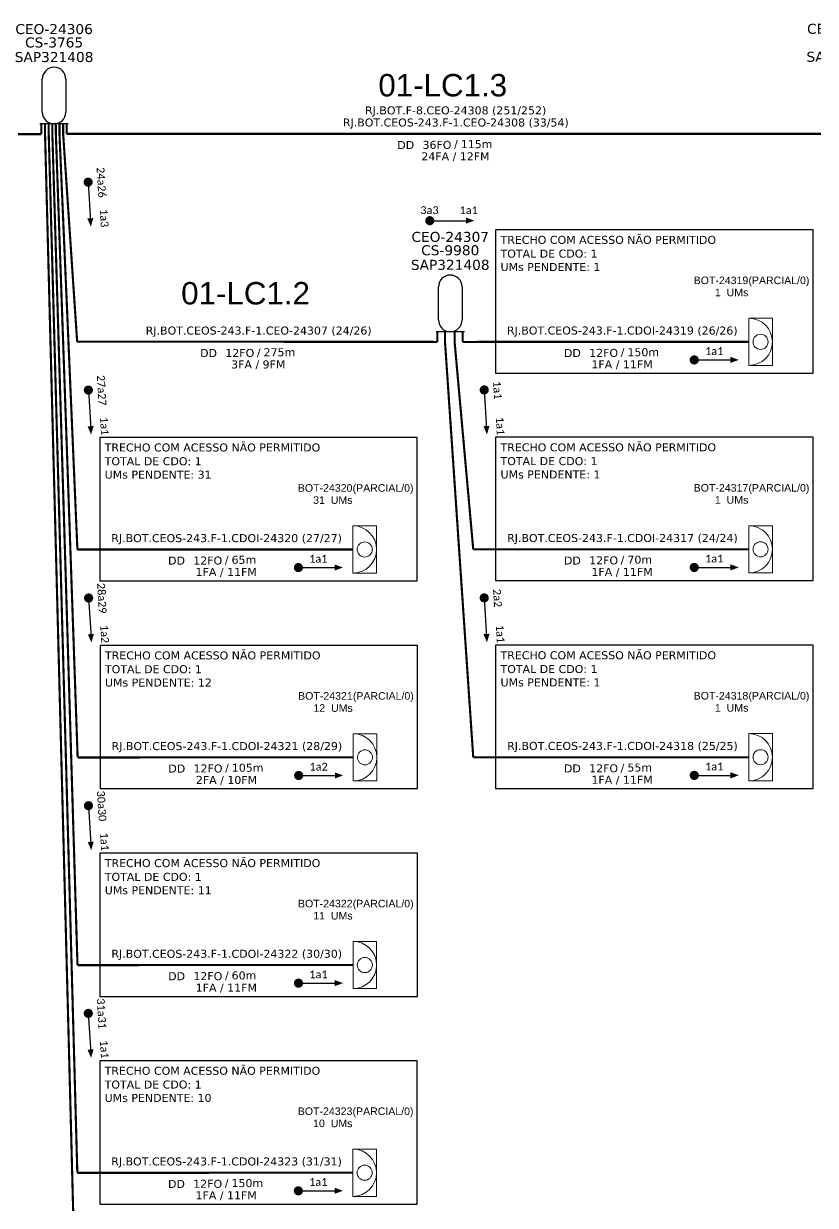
# Model space of a CAD drawing. Header units: millimetres. Extents: x 11891 to 13705, y -3602 to -1984.
# Drawn here: x 12841 to 13187, y -3057 to -2541 of the extents above; entities that cross this region are included whole.
import ezdxf
from ezdxf.enums import TextEntityAlignment as Align

# ---------------------------------------------------------------- set-up
doc = ezdxf.new("R2010")
doc.units = ezdxf.units.MM
doc.header["$MEASUREMENT"] = 0
doc.linetypes.add('ARILSUPP', pattern=[2.98, 1.42, -0.71, 0.14, -0.71])
for name, color, linetype, lineweight in [("20.0-LEGENDA DOS CDO'S", 1, 'Continuous', 0), ('20.1-CDO_INTERIOR', 1, 'Continuous', 0), ('40.1-ETIQUETAS', 1, 'Continuous', 20)]:
    doc.layers.add(name, color=color, linetype=linetype, lineweight=lineweight)
for name, color, linetype in [('20.4-CEOS', 1, 'Continuous'), ('CAP a instalar', 1, 'Continuous'), ('LC1', 3, 'Continuous'), ('SETA', 7, 'Continuous')]:
    doc.layers.add(name, color=color, linetype=linetype)
doc.styles.add('ARIAL', font='arial.ttf')
doc.styles.add('siredit', font='verdana.ttf')

# ---------------------------------------------------------------- blocks, each defined once
blk = doc.blocks.new('CDOI_INT')
at = {"layer": '20.1-CDO_INTERIOR', "color": 0, "lineweight": 18}
blk.add_lwpolyline([(4.25, -4.25), (4.25, 4.25), (0, 4.25), (0, -4.25)], close=True, dxfattribs=at)
blk.add_circle((2.12, 0), 1.36, dxfattribs=at)
blk.add_arc((0, 0), 4.25, 270, 90, dxfattribs=at)
at = {"layer": "20.0-LEGENDA DOS CDO'S", "color": 0, "style": 'ARIAL'}
for tag, p in [('CDO_N', (-0.08, 10.38)), ('SPLITER_1', (21.18, 10.38)), ('SURVEY', (-0.08, 8.2)), ('SPLITER_2', (21.19, 8.68)), ('SAP', (-0.08, 6.23)), ('1:XX', (5.94, -2.22)), ('UMS', (5.94, -4.24))]:
    blk.add_attdef(tag, p, '', height=1.36, dxfattribs=at)
blk.add_attdef('FIBRAS_UTILIZADAS', text='', height=1.36, dxfattribs=at).set_placement((15.34, 10.38), align=Align.CENTER)
blk = doc.blocks.new('ETIQUETA_RS5F')
at = {"layer": '40.1-ETIQUETAS', "color": 0, "style": 'siredit'}
blk.add_text('/', height=1.5, dxfattribs=at).set_placement((1.55, -1.95), align=Align.MIDDLE_RIGHT)
for tag, p in [('ETIQUETA_R_PRIMARIA', (1.18, 4.1)), ('ETIQUETA_R_SECUNDARIA', (1.18, 2.1)), ('F_ATIVAS/F_MORTAS', (1.11, -4.24))]:
    blk.add_attdef(tag, text='', height=1.5, dxfattribs=at).set_placement(p, align=Align.MIDDLE_CENTER)
for tag, p in [('TIPO_CABO', (-6.62, -2.12)), ('CAP_CABO', (0.37, -2.09))]:
    blk.add_attdef(tag, text='', height=1.5, dxfattribs=at).set_placement(p, align=Align.MIDDLE_RIGHT)
blk.add_attdef('METROS', text='', height=1.5, dxfattribs=at).set_placement((2.11, -1.95), align=Align.MIDDLE_LEFT)
for tag, p in [('FUSÃO_1', (0.82, -8.39)), ('FUSÃO_2', (0.82, -10.6)), ('FUSÃO_3', (0.82, -12.93)), ('FUSÃO_4', (0.82, -15.14)), ('FUSÃO_5', (0.82, -17.16))]:
    blk.add_attdef(tag, text='', height=1.5, dxfattribs=at).set_placement(p, align=Align.CENTER)

msp = doc.modelspace()

# ---------------------------------------------------------------- linework, layer by layer
at = {"const_width": 2, "elevation": 2}
for points in [[(12869.17, -2608.89, 1), (12869.29, -2610.88, 1)], [(13017.63, -2626.73, 1), (13019.63, -2626.73, 1)], [(13133.25, -2687.64, 1), (13135.25, -2687.64, 1)], [(12869.28, -2699.83, 1), (12869.41, -2701.83, 1)], [(13042.36, -2699.77, 1), (13042.48, -2701.77, 1)], [(12960.18, -2778.45, 1), (12962.18, -2778.45, 1)], [(13133.25, -2778.4, 1), (13135.25, -2778.4, 1)], [(12869.4, -2790.78, 1), (12869.52, -2792.78, 1)], [(13042.36, -2790.72, 1), (13042.48, -2792.72, 1)], [(12960.3, -2869.4, 1), (12962.3, -2869.4, 1)], [(13133.25, -2869.34, 1), (13135.25, -2869.34, 1)], [(12869.33, -2881.62, 1), (12869.45, -2883.61, 1)], [(12960.23, -2960.24, 1), (12962.23, -2960.24, 1)], [(12869.26, -2972.45, 1), (12869.38, -2974.45, 1)], [(12960.16, -3051.08, 1), (12962.16, -3051.08, 1)]]:
    msp.add_lwpolyline(points, format="xyb", close=True, dxfattribs=at)
at = {"color": 3, "elevation": 2}
for points in [[(13047.39, -2630.74), (13047.39, -2693.4), (13186.23, -2693.4), (13186.23, -2630.74), (13047.39, -2630.74)], [(12874.32, -2721.55), (12874.32, -2784.21), (13013.16, -2784.21), (13013.16, -2721.55), (12874.32, -2721.55)], [(13047.39, -2721.49), (13047.39, -2784.15), (13186.23, -2784.15), (13186.23, -2721.49), (13047.39, -2721.49)], [(12874.44, -2812.49), (12874.44, -2875.16), (13013.27, -2875.16), (13013.27, -2812.49), (12874.44, -2812.49)], [(13047.39, -2812.44), (13047.39, -2875.1), (13186.23, -2875.1), (13186.23, -2812.44), (13047.39, -2812.44)], [(12874.37, -2903.33), (12874.37, -2966), (13013.2, -2966), (13013.2, -2903.33), (12874.37, -2903.33)], [(12874.3, -2994.17), (12874.3, -3056.83), (13013.14, -3056.83), (13013.14, -2994.17), (12874.3, -2994.17)]]:
    msp.add_lwpolyline(points, dxfattribs=at)
at = {"layer": '20.4-CEOS'}
for p, q in [((12849.22, -2579.24, 2), (12849.22, -2564.78, 2)), ((12859.52, -2564.78, 2), (12859.52, -2579.24, 2)), ((12860.58, -2584.39, 2), (12848.16, -2584.39, 2)), ((13022.4, -2670.13, 2), (13022.4, -2655.67, 2)), ((13032.71, -2655.67, 2), (13032.71, -2670.13, 2)), ((13033.77, -2675.28, 2), (13021.34, -2675.28, 2))]:
    msp.add_line(p, q, dxfattribs=at)
for centre, start, end in [((12854.37, -2564.78, 2), 0, 180), ((12854.37, -2579.24, 2), 180, 0), ((13027.56, -2655.67, 2), 0, 180), ((13027.56, -2670.13, 2), 180, 0)]:
    msp.add_arc(centre, 5.15, start, end, dxfattribs=at)
at = {"layer": 'CAP a instalar', "ltscale": 7, "const_width": 0.933, "elevation": 2}
for points in [[(12848.77, -2588.86), (12848.77, -2584.39)], [(12858.33, -2588.86), (12858.33, -2584.39)], [(12859.82, -2588.86), (12859.82, -2584.39)], [(12686.75, -2588.92), (12848.77, -2588.86)], [(12864.44, -2679.61), (12858.33, -2588.86)], [(12859.82, -2588.74), (13194.91, -2588.74)], [(13021.96, -2679.75), (13021.96, -2675.28)], [(12864.44, -2679.61), (13021.96, -2679.75)]]:
    msp.add_lwpolyline(points, dxfattribs=at)
at = {"layer": 'CAP a instalar', "color": 8, "ltscale": 7, "const_width": 0.933, "elevation": 2}
for points in [[(12850.41, -2588.86), (12850.41, -2584.39)], [(12852.02, -2588.86), (12852.02, -2584.39)], [(12853.6, -2588.86), (12853.6, -2584.39)], [(12855.14, -2588.86), (12855.14, -2584.39)], [(12856.72, -2588.86), (12856.72, -2584.39)], [(12864.64, -3134.13), (12850.41, -2588.86)], [(12864.52, -3043.18), (12852.02, -2588.86)], [(12864.59, -2952.34), (12853.6, -2588.86)], [(12864.66, -2861.51), (12855.14, -2588.86)], [(12864.55, -2770.56), (12856.72, -2588.86)], [(13025.27, -2679.75), (13025.27, -2675.28)], [(13029.47, -2679.75), (13029.47, -2675.28)], [(13033.01, -2679.75), (13033.01, -2675.28)], [(13037.62, -2861.45), (13025.27, -2679.75)], [(13037.62, -2770.5), (13029.47, -2679.75)], [(13033.01, -2679.75), (13158.07, -2679.72)], [(12864.55, -2770.56), (12985, -2770.53)], [(13037.62, -2770.5), (13158.07, -2770.47)], [(12864.66, -2861.51), (12985.12, -2861.47)], [(13037.62, -2861.45), (13158.07, -2861.42)], [(12864.59, -2952.34), (12985.05, -2952.31)], [(12864.52, -3043.18), (12984.98, -3043.15)]]:
    msp.add_lwpolyline(points, dxfattribs=at)
at = {"layer": 'SETA', "elevation": 2}
for points in [[(12869.23, -2609.88), (12870.27, -2627.05)], [(13018.63, -2626.73), (13035.82, -2626.73)], [(13018.63, -2626.73), (13035.82, -2626.73)], [(13134.25, -2687.64), (13151.44, -2687.64)], [(12869.35, -2700.83), (12870.38, -2717.99)], [(13042.42, -2700.77), (13043.45, -2717.93)], [(12961.18, -2778.45), (12978.37, -2778.45)], [(13134.25, -2778.4), (13151.44, -2778.4)], [(12869.46, -2791.78), (12870.5, -2808.94)], [(13042.42, -2791.72), (13043.45, -2808.88)], [(12961.3, -2869.4), (12978.49, -2869.4)], [(13134.25, -2869.34), (13151.44, -2869.34)], [(12869.39, -2882.62), (12870.43, -2899.78)], [(12961.23, -2960.24), (12978.42, -2960.24)], [(12869.32, -2973.45), (12870.36, -2990.61)], [(12961.16, -3051.08), (12978.35, -3051.08)]]:
    msp.add_lwpolyline(points, dxfattribs=at)
at = {"layer": 'SETA'}
for points in [[(12871.54, -2625.59, 2), (12870.43, -2629.32, 2), (12868.88, -2625.75, 2)], [(13034.44, -2625.37, 2), (13038.11, -2626.71, 2), (13034.44, -2628.04, 2)], [(13034.44, -2625.37, 2), (13038.11, -2626.71, 2), (13034.44, -2628.04, 2)], [(13150.06, -2686.28, 2), (13153.73, -2687.62, 2), (13150.06, -2688.95, 2)], [(12871.66, -2716.53, 2), (12870.55, -2720.27, 2), (12869, -2716.7, 2)], [(13044.73, -2716.48, 2), (13043.62, -2720.21, 2), (13042.07, -2716.64, 2)], [(12976.99, -2777.09, 2), (12980.66, -2778.43, 2), (12976.99, -2779.76, 2)], [(13150.06, -2777.04, 2), (13153.73, -2778.37, 2), (13150.06, -2779.7, 2)], [(12871.77, -2807.48, 2), (12870.66, -2811.22, 2), (12869.11, -2807.64, 2)], [(13044.73, -2807.42, 2), (13043.62, -2811.16, 2), (13042.07, -2807.58, 2)], [(12977.11, -2868.04, 2), (12980.77, -2869.38, 2), (12977.11, -2870.71, 2)], [(13150.06, -2867.98, 2), (13153.73, -2869.32, 2), (13150.06, -2870.65, 2)], [(12871.7, -2898.32, 2), (12870.59, -2902.06, 2), (12869.04, -2898.48, 2)], [(12977.04, -2958.88, 2), (12980.71, -2960.21, 2), (12977.04, -2961.55, 2)], [(12871.63, -2989.16, 2), (12870.53, -2992.89, 2), (12868.97, -2989.32, 2)], [(12976.97, -3049.72, 2), (12980.64, -3051.05, 2), (12976.97, -3052.38, 2)]]:
    msp.add_solid(points, dxfattribs=at)

# ---------------------------------------------------------------- block references
at = {"layer": '20.1-CDO_INTERIOR', "color": 8, "ltscale": 11}
ref = msp.add_blockref('CDOI_INT', (13158.09, -2679.72, 2), dxfattribs=dict(at, xscale=2.430832509970058, yscale=2.430832509970058, zscale=2.430832509970058))
ref.add_attrib('CDO_N', 'BOT-24319', dxfattribs={"layer": "20.0-LEGENDA DOS CDO'S", "color": 8, "height": 3.307, "style": 'ARIAL'}).set_placement((13157.88, -2654.48, 2), align=Align.RIGHT)
ref.add_attrib('FIBRAS_UTILIZADAS', '    (PARCIAL/0)', dxfattribs={"layer": "20.0-LEGENDA DOS CDO'S", "color": 8, "height": 3.3, "style": 'ARIAL'}).set_placement((13168.7, -2654.48, 2), align=Align.CENTER)
ref.add_attrib('SURVEY', '1  UMs', dxfattribs={"layer": "20.0-LEGENDA DOS CDO'S", "color": 8, "height": 3.307, "style": 'ARIAL'}).set_placement((13157.9, -2659.78, 2), align=Align.RIGHT)
ref = msp.add_blockref('CDOI_INT', (12985.02, -2770.53, 2), dxfattribs=dict(at, xscale=2.430832509970058, yscale=2.430832509970058, zscale=2.430832509970058))
ref.add_attrib('CDO_N', 'BOT-24320', dxfattribs={"layer": "20.0-LEGENDA DOS CDO'S", "color": 8, "height": 3.307, "style": 'ARIAL'}).set_placement((12984.81, -2745.29, 2), align=Align.RIGHT)
ref.add_attrib('FIBRAS_UTILIZADAS', '    (PARCIAL/0)', dxfattribs={"layer": "20.0-LEGENDA DOS CDO'S", "color": 8, "height": 3.3, "style": 'ARIAL'}).set_placement((12995.63, -2745.29, 2), align=Align.CENTER)
ref.add_attrib('SURVEY', '31  UMs', dxfattribs={"layer": "20.0-LEGENDA DOS CDO'S", "color": 8, "height": 3.307, "style": 'ARIAL'}).set_placement((12984.83, -2750.59, 2), align=Align.RIGHT)
ref = msp.add_blockref('CDOI_INT', (13158.09, -2770.47, 2), dxfattribs=dict(at, xscale=2.430832509970058, yscale=2.430832509970058, zscale=2.430832509970058))
ref.add_attrib('CDO_N', 'BOT-24317', dxfattribs={"layer": "20.0-LEGENDA DOS CDO'S", "color": 8, "height": 3.307, "style": 'ARIAL'}).set_placement((13157.88, -2745.23, 2), align=Align.RIGHT)
ref.add_attrib('FIBRAS_UTILIZADAS', '    (PARCIAL/0)', dxfattribs={"layer": "20.0-LEGENDA DOS CDO'S", "color": 8, "height": 3.3, "style": 'ARIAL'}).set_placement((13168.7, -2745.23, 2), align=Align.CENTER)
ref.add_attrib('SURVEY', '1  UMs', dxfattribs={"layer": "20.0-LEGENDA DOS CDO'S", "color": 8, "height": 3.307, "style": 'ARIAL'}).set_placement((13157.9, -2750.53, 2), align=Align.RIGHT)
ref = msp.add_blockref('CDOI_INT', (12985.13, -2861.47, 2), dxfattribs=dict(at, xscale=2.430832509970058, yscale=2.430832509970058, zscale=2.430832509970058))
ref.add_attrib('CDO_N', 'BOT-24321', dxfattribs={"layer": "20.0-LEGENDA DOS CDO'S", "color": 8, "height": 3.307, "style": 'ARIAL'}).set_placement((12984.93, -2836.24, 2), align=Align.RIGHT)
ref.add_attrib('FIBRAS_UTILIZADAS', '    (PARCIAL/0)', dxfattribs={"layer": "20.0-LEGENDA DOS CDO'S", "color": 8, "height": 3.3, "style": 'ARIAL'}).set_placement((12995.75, -2836.24, 2), align=Align.CENTER)
ref.add_attrib('SURVEY', '12  UMs', dxfattribs={"layer": "20.0-LEGENDA DOS CDO'S", "color": 8, "height": 3.307, "style": 'ARIAL'}).set_placement((12984.94, -2841.54, 2), align=Align.RIGHT)
ref = msp.add_blockref('CDOI_INT', (13158.09, -2861.42, 2), dxfattribs=dict(at, xscale=2.430832509970058, yscale=2.430832509970058, zscale=2.430832509970058))
ref.add_attrib('CDO_N', 'BOT-24318', dxfattribs={"layer": "20.0-LEGENDA DOS CDO'S", "color": 8, "height": 3.307, "style": 'ARIAL'}).set_placement((13157.88, -2836.18, 2), align=Align.RIGHT)
ref.add_attrib('FIBRAS_UTILIZADAS', '    (PARCIAL/0)', dxfattribs={"layer": "20.0-LEGENDA DOS CDO'S", "color": 8, "height": 3.3, "style": 'ARIAL'}).set_placement((13168.7, -2836.18, 2), align=Align.CENTER)
ref.add_attrib('SURVEY', '1  UMs', dxfattribs={"layer": "20.0-LEGENDA DOS CDO'S", "color": 8, "height": 3.307, "style": 'ARIAL'}).set_placement((13157.9, -2841.48, 2), align=Align.RIGHT)
ref = msp.add_blockref('CDOI_INT', (12985.06, -2952.31, 2), dxfattribs=dict(at, xscale=2.430832509970058, yscale=2.430832509970058, zscale=2.430832509970058))
ref.add_attrib('CDO_N', 'BOT-24322', dxfattribs={"layer": "20.0-LEGENDA DOS CDO'S", "color": 8, "height": 3.307, "style": 'ARIAL'}).set_placement((12984.86, -2927.08, 2), align=Align.RIGHT)
ref.add_attrib('FIBRAS_UTILIZADAS', '    (PARCIAL/0)', dxfattribs={"layer": "20.0-LEGENDA DOS CDO'S", "color": 8, "height": 3.3, "style": 'ARIAL'}).set_placement((12995.68, -2927.08, 2), align=Align.CENTER)
ref.add_attrib('SURVEY', '11  UMs', dxfattribs={"layer": "20.0-LEGENDA DOS CDO'S", "color": 8, "height": 3.307, "style": 'ARIAL'}).set_placement((12984.87, -2932.38, 2), align=Align.RIGHT)
ref = msp.add_blockref('CDOI_INT', (12984.99, -3043.15, 2), dxfattribs=dict(at, xscale=2.430832509970058, yscale=2.430832509970058, zscale=2.430832509970058))
ref.add_attrib('CDO_N', 'BOT-24323', dxfattribs={"layer": "20.0-LEGENDA DOS CDO'S", "color": 8, "height": 3.307, "style": 'ARIAL'}).set_placement((12984.79, -3017.91, 2), align=Align.RIGHT)
ref.add_attrib('FIBRAS_UTILIZADAS', '    (PARCIAL/0)', dxfattribs={"layer": "20.0-LEGENDA DOS CDO'S", "color": 8, "height": 3.3, "style": 'ARIAL'}).set_placement((12995.61, -3017.91, 2), align=Align.CENTER)
ref.add_attrib('SURVEY', '10  UMs', dxfattribs={"layer": "20.0-LEGENDA DOS CDO'S", "color": 8, "height": 3.307, "style": 'ARIAL'}).set_placement((12984.8, -3023.21, 2), align=Align.RIGHT)
at = {"layer": '40.1-ETIQUETAS'}
ref = msp.add_blockref('ETIQUETA_RS5F', (13027.23, -2588.69, 2), dxfattribs=dict(at, xscale=2.33279996999954, yscale=2.33279996999954, zscale=2.33279996999954))
ref.add_attrib('ETIQUETA_R_PRIMARIA', 'RJ.BOT.F-8.CEO-24308 (251/252)', dxfattribs={"color": 0, "height": 3.4992, "style": 'siredit'}).set_placement((13029.91, -2578.48, 2), align=Align.MIDDLE_CENTER)
ref.add_attrib('ETIQUETA_R_SECUNDARIA', 'RJ.BOT.CEOS-243.F-1.CEO-24308 (33/54)', dxfattribs={"color": 0, "height": 3.4992, "style": 'siredit'}).set_placement((13029.99, -2583.78, 2), align=Align.MIDDLE_CENTER)
ref.add_attrib('TIPO_CABO', 'DD', dxfattribs={"color": 0, "height": 3.499, "style": 'siredit'}).set_placement((13011.8, -2593.63, 2), align=Align.MIDDLE_RIGHT)
ref.add_attrib('CAP_CABO', '36FO', dxfattribs={"color": 0, "height": 3.499, "style": 'siredit'}).set_placement((13028.09, -2593.57, 2), align=Align.MIDDLE_RIGHT)
ref.add_attrib('METROS', '115m', dxfattribs={"color": 0, "height": 3.499, "style": 'siredit'}).set_placement((13032.16, -2593.25, 2), align=Align.MIDDLE_LEFT)
ref.add_attrib('F_ATIVAS/F_MORTAS', '24FA / 12FM', dxfattribs={"color": 0, "height": 3.4992, "style": 'siredit'}).set_placement((13029.83, -2598.59, 2), align=Align.MIDDLE_CENTER)
ref = msp.add_blockref('ETIQUETA_RS5F', (12941.04, -2679.7, 2), dxfattribs=dict(at, xscale=2.33279996999954, yscale=2.33279996999954, zscale=2.33279996999954))
ref.add_attrib('ETIQUETA_R_SECUNDARIA', 'RJ.BOT.CEOS-243.F-1.CEO-24307 (24/26)', dxfattribs={"color": 0, "height": 3.4992, "style": 'siredit'}).set_placement((12943.8, -2674.79, 2), align=Align.MIDDLE_CENTER)
ref.add_attrib('TIPO_CABO', 'DD', dxfattribs={"color": 0, "height": 3.499, "style": 'siredit'}).set_placement((12925.6, -2684.63, 2), align=Align.MIDDLE_RIGHT)
ref.add_attrib('CAP_CABO', '12FO', dxfattribs={"color": 0, "height": 3.499, "style": 'siredit'}).set_placement((12941.89, -2684.58, 2), align=Align.MIDDLE_RIGHT)
ref.add_attrib('METROS', '275m', dxfattribs={"color": 0, "height": 3.499, "style": 'siredit'}).set_placement((12945.96, -2684.26, 2), align=Align.MIDDLE_LEFT)
ref.add_attrib('F_ATIVAS/F_MORTAS', '3FA / 9FM', dxfattribs={"color": 0, "height": 3.499, "style": 'siredit'}).set_placement((12943.63, -2689.6, 2), align=Align.MIDDLE_CENTER)
at = {"layer": '40.1-ETIQUETAS', "color": 8}
ref = msp.add_blockref('ETIQUETA_RS5F', (13100.09, -2679.68, 2), dxfattribs=dict(at, xscale=2.33279996999954, yscale=2.33279996999954, zscale=2.33279996999954))
ref.add_attrib('ETIQUETA_R_PRIMARIA', 'RJ.BOT.CEOS-243.F-1.CDOI-24319 (26/26)', dxfattribs={"color": 0, "height": 3.4992, "style": 'siredit'}).set_placement((13102.77, -2674.77, 2), align=Align.MIDDLE_CENTER)
ref.add_attrib('TIPO_CABO', 'DD', dxfattribs={"color": 0, "height": 3.499, "style": 'siredit'}).set_placement((13084.66, -2684.62, 2), align=Align.MIDDLE_RIGHT)
ref.add_attrib('CAP_CABO', '12FO', dxfattribs={"color": 0, "height": 3.499, "style": 'siredit'}).set_placement((13100.94, -2684.56, 2), align=Align.MIDDLE_RIGHT)
ref.add_attrib('METROS', '150m', dxfattribs={"color": 0, "height": 3.499, "style": 'siredit'}).set_placement((13105.02, -2684.24, 2), align=Align.MIDDLE_LEFT)
ref.add_attrib('F_ATIVAS/F_MORTAS', '1FA / 11FM', dxfattribs={"color": 0, "height": 3.499, "style": 'siredit'}).set_placement((13102.68, -2689.58, 2), align=Align.MIDDLE_CENTER)
ref = msp.add_blockref('ETIQUETA_RS5F', (12927.02, -2770.49, 2), dxfattribs=dict(at, xscale=2.33279996999954, yscale=2.33279996999954, zscale=2.33279996999954))
ref.add_attrib('ETIQUETA_R_SECUNDARIA', 'RJ.BOT.CEOS-243.F-1.CDOI-24320 (27/27)', dxfattribs={"color": 0, "height": 3.4992, "style": 'siredit'}).set_placement((12929.78, -2765.58, 2), align=Align.MIDDLE_CENTER)
ref.add_attrib('TIPO_CABO', 'DD', dxfattribs={"color": 0, "height": 3.499, "style": 'siredit'}).set_placement((12911.59, -2775.42, 2), align=Align.MIDDLE_RIGHT)
ref.add_attrib('CAP_CABO', '12FO', dxfattribs={"color": 0, "height": 3.499, "style": 'siredit'}).set_placement((12927.87, -2775.37, 2), align=Align.MIDDLE_RIGHT)
ref.add_attrib('METROS', '65m', dxfattribs={"color": 0, "height": 3.499, "style": 'siredit'}).set_placement((12931.95, -2775.05, 2), align=Align.MIDDLE_LEFT)
ref.add_attrib('F_ATIVAS/F_MORTAS', '1FA / 11FM', dxfattribs={"color": 0, "height": 3.499, "style": 'siredit'}).set_placement((12929.61, -2780.39, 2), align=Align.MIDDLE_CENTER)
ref = msp.add_blockref('ETIQUETA_RS5F', (13100.09, -2770.43, 2), dxfattribs=dict(at, xscale=2.33279996999954, yscale=2.33279996999954, zscale=2.33279996999954))
ref.add_attrib('ETIQUETA_R_SECUNDARIA', 'RJ.BOT.CEOS-243.F-1.CDOI-24317 (24/24)', dxfattribs={"color": 0, "height": 3.4992, "style": 'siredit'}).set_placement((13102.85, -2765.52, 2), align=Align.MIDDLE_CENTER)
ref.add_attrib('TIPO_CABO', 'DD', dxfattribs={"color": 0, "height": 3.499, "style": 'siredit'}).set_placement((13084.66, -2775.37, 2), align=Align.MIDDLE_RIGHT)
ref.add_attrib('CAP_CABO', '12FO', dxfattribs={"color": 0, "height": 3.499, "style": 'siredit'}).set_placement((13100.94, -2775.31, 2), align=Align.MIDDLE_RIGHT)
ref.add_attrib('METROS', '70m', dxfattribs={"color": 0, "height": 3.499, "style": 'siredit'}).set_placement((13105.02, -2774.99, 2), align=Align.MIDDLE_LEFT)
ref.add_attrib('F_ATIVAS/F_MORTAS', '1FA / 11FM', dxfattribs={"color": 0, "height": 3.499, "style": 'siredit'}).set_placement((13102.68, -2780.33, 2), align=Align.MIDDLE_CENTER)
ref = msp.add_blockref('ETIQUETA_RS5F', (12927.14, -2861.44, 2), dxfattribs=dict(at, xscale=2.33279996999954, yscale=2.33279996999954, zscale=2.33279996999954))
ref.add_attrib('ETIQUETA_R_SECUNDARIA', 'RJ.BOT.CEOS-243.F-1.CDOI-24321 (28/29)', dxfattribs={"color": 0, "height": 3.4992, "style": 'siredit'}).set_placement((12929.9, -2856.53, 2), align=Align.MIDDLE_CENTER)
ref.add_attrib('TIPO_CABO', 'DD', dxfattribs={"color": 0, "height": 3.499, "style": 'siredit'}).set_placement((12911.7, -2866.37, 2), align=Align.MIDDLE_RIGHT)
ref.add_attrib('CAP_CABO', '12FO', dxfattribs={"color": 0, "height": 3.499, "style": 'siredit'}).set_placement((12927.99, -2866.32, 2), align=Align.MIDDLE_RIGHT)
ref.add_attrib('METROS', '105m', dxfattribs={"color": 0, "height": 3.499, "style": 'siredit'}).set_placement((12932.06, -2866, 2), align=Align.MIDDLE_LEFT)
ref.add_attrib('F_ATIVAS/F_MORTAS', '2FA / 10FM', dxfattribs={"color": 0, "height": 3.499, "style": 'siredit'}).set_placement((12929.73, -2871.34, 2), align=Align.MIDDLE_CENTER)
ref = msp.add_blockref('ETIQUETA_RS5F', (13100.09, -2861.38, 2), dxfattribs=dict(at, xscale=2.33279996999954, yscale=2.33279996999954, zscale=2.33279996999954))
ref.add_attrib('ETIQUETA_R_SECUNDARIA', 'RJ.BOT.CEOS-243.F-1.CDOI-24318 (25/25)', dxfattribs={"color": 0, "height": 3.4992, "style": 'siredit'}).set_placement((13102.85, -2856.47, 2), align=Align.MIDDLE_CENTER)
ref.add_attrib('TIPO_CABO', 'DD', dxfattribs={"color": 0, "height": 3.499, "style": 'siredit'}).set_placement((13084.66, -2866.31, 2), align=Align.MIDDLE_RIGHT)
ref.add_attrib('CAP_CABO', '12FO', dxfattribs={"color": 0, "height": 3.499, "style": 'siredit'}).set_placement((13100.94, -2866.26, 2), align=Align.MIDDLE_RIGHT)
ref.add_attrib('METROS', '55m', dxfattribs={"color": 0, "height": 3.499, "style": 'siredit'}).set_placement((13105.02, -2865.94, 2), align=Align.MIDDLE_LEFT)
ref.add_attrib('F_ATIVAS/F_MORTAS', '1FA / 11FM', dxfattribs={"color": 0, "height": 3.499, "style": 'siredit'}).set_placement((13102.68, -2871.28, 2), align=Align.MIDDLE_CENTER)
ref = msp.add_blockref('ETIQUETA_RS5F', (12927.07, -2952.28, 2), dxfattribs=dict(at, xscale=2.33279996999954, yscale=2.33279996999954, zscale=2.33279996999954))
ref.add_attrib('ETIQUETA_R_SECUNDARIA', 'RJ.BOT.CEOS-243.F-1.CDOI-24322 (30/30)', dxfattribs={"color": 0, "height": 3.4992, "style": 'siredit'}).set_placement((12929.83, -2947.37, 2), align=Align.MIDDLE_CENTER)
ref.add_attrib('TIPO_CABO', 'DD', dxfattribs={"color": 0, "height": 3.499, "style": 'siredit'}).set_placement((12911.63, -2957.21, 2), align=Align.MIDDLE_RIGHT)
ref.add_attrib('CAP_CABO', '12FO', dxfattribs={"color": 0, "height": 3.499, "style": 'siredit'}).set_placement((12927.92, -2957.16, 2), align=Align.MIDDLE_RIGHT)
ref.add_attrib('METROS', '60m', dxfattribs={"color": 0, "height": 3.499, "style": 'siredit'}).set_placement((12931.99, -2956.83, 2), align=Align.MIDDLE_LEFT)
ref.add_attrib('F_ATIVAS/F_MORTAS', '1FA / 11FM', dxfattribs={"color": 0, "height": 3.499, "style": 'siredit'}).set_placement((12929.66, -2962.18, 2), align=Align.MIDDLE_CENTER)
ref = msp.add_blockref('ETIQUETA_RS5F', (12927, -3043.11, 2), dxfattribs=dict(at, xscale=2.33279996999954, yscale=2.33279996999954, zscale=2.33279996999954))
ref.add_attrib('ETIQUETA_R_SECUNDARIA', 'RJ.BOT.CEOS-243.F-1.CDOI-24323 (31/31)', dxfattribs={"color": 0, "height": 3.4992, "style": 'siredit'}).set_placement((12929.76, -3038.2, 2), align=Align.MIDDLE_CENTER)
ref.add_attrib('TIPO_CABO', 'DD', dxfattribs={"color": 0, "height": 3.499, "style": 'siredit'}).set_placement((12911.56, -3048.05, 2), align=Align.MIDDLE_RIGHT)
ref.add_attrib('CAP_CABO', '12FO', dxfattribs={"color": 0, "height": 3.499, "style": 'siredit'}).set_placement((12927.85, -3047.99, 2), align=Align.MIDDLE_RIGHT)
ref.add_attrib('METROS', '150m', dxfattribs={"color": 0, "height": 3.499, "style": 'siredit'}).set_placement((12931.92, -3047.67, 2), align=Align.MIDDLE_LEFT)
ref.add_attrib('F_ATIVAS/F_MORTAS', '1FA / 11FM', dxfattribs={"color": 0, "height": 3.499, "style": 'siredit'}).set_placement((12929.59, -3053.01, 2), align=Align.MIDDLE_CENTER)

# ---------------------------------------------------------------- texts
at = {"color": 3, "style": 'siredit'}
for s, p in [('TRECHO COM ACESSO NÃO PERMITIDO', (13049.55, -2636.87, 2)), ('TOTAL DE CDO: 1', (13049.55, -2642.89, 2)), ('UMs PENDENTE: 1', (13049.55, -2648.74, 2)), ('TRECHO COM ACESSO NÃO PERMITIDO', (12876.48, -2727.67, 2)), ('TRECHO COM ACESSO NÃO PERMITIDO', (13049.55, -2727.62, 2)), ('TOTAL DE CDO: 1', (12876.48, -2733.7, 2)), ('TOTAL DE CDO: 1', (13049.55, -2733.64, 2)), ('UMs PENDENTE: 31', (12876.48, -2739.55, 2)), ('UMs PENDENTE: 1', (13049.55, -2739.49, 2)), ('TRECHO COM ACESSO NÃO PERMITIDO', (12876.6, -2818.62, 2)), ('TRECHO COM ACESSO NÃO PERMITIDO', (13049.55, -2818.56, 2)), ('TOTAL DE CDO: 1', (12876.6, -2824.65, 2)), ('TOTAL DE CDO: 1', (13049.55, -2824.59, 2)), ('UMs PENDENTE: 12', (12876.6, -2830.5, 2)), ('UMs PENDENTE: 1', (13049.55, -2830.44, 2)), ('TRECHO COM ACESSO NÃO PERMITIDO', (12876.53, -2909.46, 2)), ('TOTAL DE CDO: 1', (12876.53, -2915.48, 2)), ('UMs PENDENTE: 11', (12876.53, -2921.34, 2)), ('TRECHO COM ACESSO NÃO PERMITIDO', (12876.46, -3000.3, 2)), ('TOTAL DE CDO: 1', (12876.46, -3006.32, 2)), ('UMs PENDENTE: 10', (12876.46, -3012.17, 2))]:
    msp.add_text(s, height=3.4992, dxfattribs=at).set_placement(p)
at = {"color": 0, "char_height": 3.4214, "width": 50.7176, "attachment_point": 5, "rotation": 273.4639}
for s, insert in [('\\C7;\\fCalibri|b0|i0|c0|p34;24a26', (12875.02, -2609.99, 2)), ('\\C7;\\fCalibri|b0|i0|c0|p34;1a3', (12876.24, -2625.63, 2)), ('\\C7;\\fCalibri|b0|i0|c0|p34;27a27', (12875.13, -2700.94, 2)), ('\\C7;\\fCalibri|b0|i0|c0|p34;1a1', (13048.2, -2700.88, 2)), ('\\C7;\\fCalibri|b0|i0|c0|p34;1a1', (12876.35, -2716.57, 2)), ('\\C7;\\fCalibri|b0|i0|c0|p34;1a1', (13049.42, -2716.52, 2)), ('\\C7;\\fCalibri|b0|i0|c0|p34;28a29', (12875.25, -2791.88, 2)), ('\\C7;\\fCalibri|b0|i0|c0|p34;2a2', (13048.2, -2791.83, 2)), ('\\C7;\\fCalibri|b0|i0|c0|p34;1a2', (12876.47, -2807.52, 2)), ('\\C7;\\fCalibri|b0|i0|c0|p34;1a1', (13049.42, -2807.46, 2)), ('\\C7;\\fCalibri|b0|i0|c0|p34;30a30', (12875.18, -2882.72, 2)), ('\\C7;\\fCalibri|b0|i0|c0|p34;1a1', (12876.4, -2898.36, 2)), ('\\C7;\\fCalibri|b0|i0|c0|p34;31a31', (12875.11, -2973.56, 2)), ('\\C7;\\fCalibri|b0|i0|c0|p34;1a1', (12876.33, -2989.2, 2))]:
    msp.add_mtext(s, dxfattribs=dict(at, insert=insert))
at = {"color": 0, "char_height": 3.4214, "width": 50.7176, "attachment_point": 5}
for s, insert in [('\\C7;\\fCalibri|b0|i0|c0|p34;3a3', (13018.48, -2622.14, 2)), ('\\C7;\\fCalibri|b0|i0|c0|p34;1a1', (13035.64, -2622.14, 2)), ('\\C7;\\fCalibri|b0|i0|c0|p34;1a1', (13142.96, -2683.79, 2)), ('\\C7;\\fCalibri|b0|i0|c0|p34;1a1', (12969.89, -2774.6, 2)), ('\\C7;\\fCalibri|b0|i0|c0|p34;1a1', (13142.96, -2774.54, 2)), ('\\C7;\\fCalibri|b0|i0|c0|p34;1a2', (12970.01, -2865.55, 2)), ('\\C7;\\fCalibri|b0|i0|c0|p34;1a1', (13142.96, -2865.49, 2)), ('\\C7;\\fCalibri|b0|i0|c0|p34;1a1', (12969.94, -2956.39, 2)), ('\\C7;\\fCalibri|b0|i0|c0|p34;1a1', (12969.87, -3047.22, 2))]:
    msp.add_mtext(s, dxfattribs=dict(at, insert=insert))
at = {"layer": '20.4-CEOS', "style": 'siredit'}
for tag, text, height, p in [('CEO-24306', 'CEOSXXX', 4.365, (12854.37, -2540.74, 2)), ('CEO-24308', 'CEOSXXX', 4.365, (13200.51, -2540.62, 2)), ('CS-3765', '', 4.37, (12854.37, -2546.59, 2)), ('SAP321408', '', 4.37, (12854.37, -2552.96, 2)), ('SAP321408', '', 4.37, (13200.51, -2552.84, 2)), ('CEO-24307', 'CEOSXXX', 4.365, (13027.56, -2631.63, 2)), ('CS-9980', '', 4.37, (13027.56, -2637.48, 2)), ('SAP321408', '', 4.37, (13027.56, -2643.85, 2))]:
    msp.add_attdef(tag, text=text, height=height, dxfattribs=at).set_placement(p, align=Align.TOP_CENTER)
at = {"layer": 'LC1', "linetype": 'ARILSUPP', "style": 'ARIAL'}
for s, p in [('01-LC1.3', (13024.28, -2567.47, 2)), ('01-LC1.2', (12938.08, -2658.47, 2))]:
    msp.add_text(s, height=9.8, dxfattribs=at).set_placement(p, align=Align.MIDDLE_CENTER)

doc.saveas('drawing.dxf')
